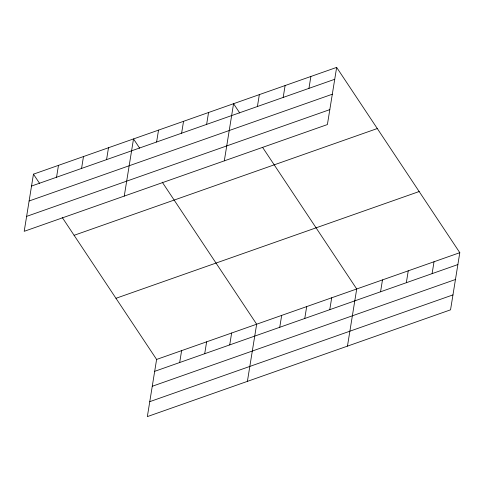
<?xml version="1.0" encoding="UTF-8"?>
<svg xmlns="http://www.w3.org/2000/svg" width="484" height="484" viewBox="0 0 484 484"><rect width="100%" height="100%" fill="white"/><g stroke="black" fill="none" stroke-linecap="round" stroke-linejoin="round"><path stroke-width="0.73" d="M33.456 174.167L24.2 231.322L327.396 124.557L336.652 67.397L33.456 174.167L39.615 183.43M56.543 177.247L58.473 165.359M81.56 168.438L83.484 156.55M106.571 159.629L108.501 147.741M124.255 196.093L133.511 138.932L139.67 148.195M156.598 142.012L158.528 130.123M181.615 133.203L183.539 121.315M62.194 217.395L156.604 359.443L147.348 416.603L450.543 309.833L459.8 252.678L336.652 67.397M206.626 124.394L208.556 112.506M179.691 362.522L181.615 350.634M224.31 160.857L233.566 103.703L239.725 112.966M204.708 353.713L206.632 341.825M257.415 106.51L259.339 94.628M229.718 344.904L231.642 333.016M283.182 97.435L285.112 85.547M247.403 381.368L256.659 324.207L162.249 182.166M308.955 88.36L310.879 76.472M279.746 327.287L281.67 315.405M304.763 318.478L306.687 306.596M329.773 309.669L331.697 297.787M347.458 346.133L356.714 288.978L262.709 147.547M380.557 291.791L382.487 279.903M406.33 282.716L408.254 270.828M432.103 273.635L434.027 261.753M31.533 186.05L334.728 79.285M29.113 200.993L332.308 94.223M26.62 216.384L329.816 109.62M74.094 235.309L377.29 128.538M115.966 298.301L419.162 191.537M156.604 359.443L459.8 252.678M154.68 371.331L457.876 264.56M152.26 386.268L455.456 279.504M149.768 401.659L452.964 294.895"/></g></svg>
